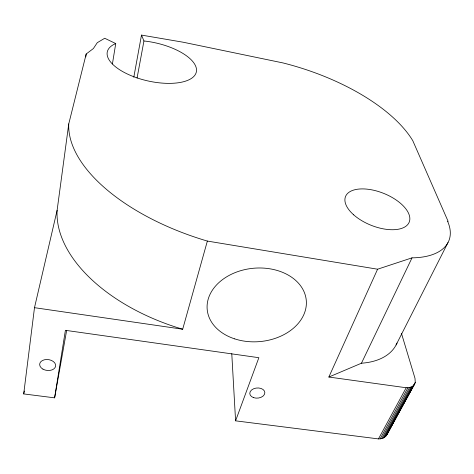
<?xml version="1.0" encoding="UTF-8"?>
<svg xmlns="http://www.w3.org/2000/svg" width="474" height="474" viewBox="0 0 474 474"><rect width="100%" height="100%" fill="white"/><g stroke="black" fill="none" stroke-linecap="round" stroke-linejoin="round"><path stroke-width="0.71" d="M231.774 353.663L235.584 420.835L378.471 438.912C381.766 439.043 385.486 437.745 386.95 434.575L415.283 382.441L414.987 378.288L401.437 333.287M66.656 330.396L54.617 397.846L23.7 393.924L34.495 307.679L57.111 210.32L68.748 123.915L86.197 53.989L93.378 48.544L97.265 42.701L104.707 38.264L115.739 43.561A45.646 19.41 12.8 0 0 135.949 77.517A45.646 19.41 12.8 0 0 196.337 71.965A45.646 19.41 12.8 0 0 143.942 40.971L141.495 35.088L183.083 42.204L282.978 62.929A145.382 66.787 17.3 0 1 412.813 140.748L448.108 221.352L447.604 221.263A77.144 38.619 22 0 1 412.024 257.85L361.449 363.214L328.849 377.037L377.588 269.208L412.024 257.85M85.782 56.921L86.197 53.989M54.617 397.846L65.406 330.319L258.863 357.698L235.584 420.835M112.409 63.96L115.739 43.561M133.798 77.232L141.495 35.088M137.063 78.08L143.942 40.971M23.7 393.924L24.334 391.038M34.495 307.679L182.686 329.223L207.363 241.07A169.615 84.698 15.9 0 1 68.748 123.915M386.95 434.575L397.265 415.295M396.092 344.954L448.013 242.54M378.471 438.912L406.182 387.75C409.483 387.928 413.381 386.891 414.886 383.656M380.13 438.853L407.918 387.732M381.683 438.592L409.53 387.507M383.099 438.136L410.999 387.086M384.355 437.496L412.285 386.476M385.427 436.673L413.375 385.694M397.976 414.003L400.092 410.14M400.803 408.849L402.918 404.986M403.629 403.7L405.744 399.831M406.455 398.545L415.283 382.441M386.292 435.695L414.246 384.746M406.182 387.75L328.849 377.037M207.363 241.07L377.588 269.208M182.686 329.223A157.475 92.234 15.8 0 1 57.111 210.32M397.005 343.034A69.814 42.779 23.8 0 1 361.449 363.214M234.689 338.874A49.746 36.8 -5.3 0 0 306.287 300.522A49.746 36.8 -5.3 0 0 229.226 275.364A49.746 36.8 -5.3 0 0 234.689 338.874M253.543 397.627A7.548 5.084 -4.6 0 0 264.848 392.727A7.548 5.084 -4.6 0 0 253.549 388.804A7.548 5.084 -4.6 0 0 253.543 397.627M42.95 369.139A8.046 5.463 7 0 0 55.63 366.112A8.046 5.463 7 0 0 44.402 359.79A8.046 5.463 7 0 0 42.95 369.139M353.693 214.852A34.324 17.147 21.9 0 0 408.458 223.586A34.324 17.147 21.9 0 0 369.951 189.529A34.324 17.147 21.9 0 0 353.693 214.852"/></g></svg>
